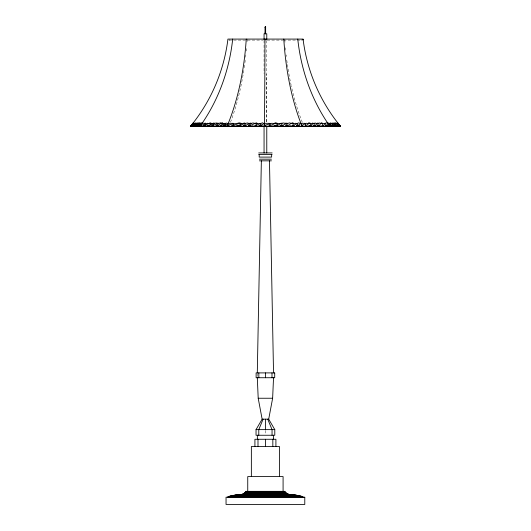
<?xml version="1.0" encoding="UTF-8"?>
<svg xmlns="http://www.w3.org/2000/svg" width="531" height="531" viewBox="0 0 531 531"><rect width="100%" height="100%" fill="white"/><g stroke="black" fill="none" stroke-linecap="round" stroke-linejoin="round"><path stroke-width="0.4" stroke-dasharray="2.65 1.99" d="M229.956 39.779L229.518 40.11L229.073 39.779M301.827 39.779L301.389 40.11L300.944 39.779M228.974 40.097L263.124 40.097M267.186 40.097L282.831 40.11M283.448 40.097L302.146 40.097M266.774 40.402L266.774 122.322M265.414 430.429L265.414 434.451M264.06 40.402L264.06 73.504M257.296 373.705L257.296 376.924M247.187 39.082A170.232 82.969 -90 0 1 246.922 43.064M246.477 48.613A170.232 82.969 -90 0 1 246.258 50.983M245.86 54.919A170.232 82.969 -90 0 1 245.601 57.268M245.229 60.388A170.232 82.969 -90 0 1 244.93 62.718M244.612 65.041A170.232 82.969 -90 0 1 244.054 68.891M243.815 70.424A170.232 82.969 -90 0 1 230.5 122.296M266.535 121.765A170.232 2.463 -90 0 1 266.164 74.234M302.298 122.296A170.232 87.243 -90 0 1 291.353 86.201M291.194 85.464A170.232 87.243 -90 0 1 287.351 64.264M287.132 62.718A170.232 87.243 -90 0 1 286.713 59.611M286.328 56.485A170.232 87.243 -90 0 1 286.149 54.919M285.651 50.193A170.232 87.243 -90 0 1 285.426 47.823M284.974 42.268A170.232 87.243 -90 0 1 284.755 39.082"/><path stroke-width="0.8" d="M194.16 126.484L194.167 125.814M257.296 372.901L261.358 160.84M196.908 126.484L196.928 125.887M331.098 126.484L330.713 123.238L332.014 123.577L332.28 122.986L333.116 126.484L332.379 125.88L331.961 123.842L330.694 122.847L330.74 123.637L329.95 123.245L329.346 125.316L328.961 124.904L329.386 126.484M199.663 126.484L200.964 124.904L200.95 125.316L207.468 123.245L208.557 123.637L210.336 122.847L211.955 123.577L214.059 122.986L213.92 123.451L207.767 126.484L207.342 125.88L204.84 126.484L204.707 126.033L203.572 125.993L202.61 126.484M257.296 377.727L258.199 398.243L262.135 419.165L256.042 429.625L256.042 435.254L274.792 435.254L274.792 429.625L268.699 419.165L272.635 398.243L273.531 377.727M318.036 126.484L317.545 125.595L318.202 123.962L317.73 123.179L315.759 123.477L315.374 122.946L312.666 123.862L310.243 126.484L309.148 125.88L307.23 126.484L305.391 125.993L304.933 126.484M309.347 126.484L309.361 126.152M209.904 126.484L209.805 125.98L208.451 126.484M223.571 126.484L223.611 126.006L222.396 126.484M333.382 126.484L333.435 125.98L333.953 126.484M197.884 126.484L197.95 125.88M196.052 126.484L196.105 126.02M216.953 126.484L216.933 125.907L215.334 126.484M313.27 123.451L312.912 122.986L311.392 123.577L308.929 122.847L307.953 123.637L306.414 123.245L301.953 125.316L301.522 124.904L301.256 126.484M229.744 126.484L229.797 126.119M199.576 126.484L199.676 125.787L198.859 126.484M197.373 126.484L200.917 123.285L200.101 123.703L200.247 122.887L199.357 123.424L199.45 122.887L197.764 123.477L198.123 122.946L193.131 126.484L193.238 126M191.213 126.484L191.293 126.026L190.742 126.484L191.598 124.904L191.366 125.316L196.012 122.847L195.209 124.493L193.311 125.88L191.319 126.484M207.342 125.88L210.601 124.493L211.066 123.384L209.519 123.597L209.446 123.238L203.572 125.993L205.862 124.128L205.265 123.053C203.214 124.241 204.03 122.488 202.045 123.325L199.882 126.484L199.988 125.993M200.545 126.484L200.638 126.026L200.021 126.484M318.952 126.484L319.085 125.907M197.24 126.484L197.399 125.814L196.47 126.484M191.505 126.484L191.671 125.787M200.964 124.904L200.964 126.484L201.826 126.026L202.318 126.484M263.542 126.484L264.431 124.904L264.796 125.316L271.918 123.245L273.797 123.637L275.529 122.847L278.47 123.577L284.185 122.946L284.424 123.477L285.997 123.106L287.689 123.55L289.282 122.887C290.649 122.88 290.815 123.975 292.415 122.887L294.36 123.703L295.74 123.252L296.603 123.657L292.183 126.484L291.121 126.146M325.304 126.484L326.034 126.006L326.519 126.484M193.131 126.484L193.311 125.88M326.293 126.033L326.16 126.484L325.291 126.152M195.415 126.484L195.607 125.92L194.771 126.484M280.441 126.484L280.587 126.099M214.544 123.331L211.915 125.907L210.249 126.484M328.682 126.484L329.174 126.026L330.036 126.484L330.282 125.86M265.4 39.871L265.128 39.208L264.577 39.759M263.097 419.165L258.783 429.625L258.783 435.254M192.156 126.484L192.355 126.013M268.201 126.484L269.084 125.993L271.314 126.484L271.507 126.006M290.172 126.484L290.338 126.119M194.631 126.484L197.227 123.331M201.614 126.484L201.8 126.119M194.923 126.484L195.182 125.973M332.379 125.88L331.968 126.484L331.012 125.993L330.149 124.128L328.908 123.053L328.769 123.557L328.284 123.039L327.899 123.325L326.545 125.953L325.503 125.661L325.961 124.141L324.481 123.285L323.193 123.703L321.441 122.887L320.286 123.424L319.118 122.887L318.202 123.55L317.73 123.179L314.505 126.033L313.589 125.887L312.805 126.484M198.01 126.484L198.382 125.827L197.831 125.807L200.253 123.179L195.786 126.484M193.881 126.484L194.12 125.98L193.37 126.484M316.722 126.484L317.047 125.92M198.68 126.484L198.959 126.006L198.269 126.484M196.357 126.484L196.437 125.595L198.713 123.179L194.001 126.484M285.91 126.484L286.216 125.973L289.322 124.871L290.855 123.384L293.351 123.179L293.278 124.546L291.897 125.807L294.154 125.827L294.705 126.484M273.95 126.484L274.155 126.152M191.598 124.904L190.602 126.484M196.941 123.451L197.247 122.986L196.185 123.577L195.315 123.597L195.488 123.238L191.923 125.993L193.742 124.128L194.12 123.053L192.839 123.325L190.357 126.484L340.643 126.484A170.232 170.212 90 0 1 303.068 39.082L227.932 39.082A170.232 170.212 -90 0 1 190.357 126.484M227.361 497.215C233.109 493.491 241.857 497.295 246.138 491.341L284.689 491.341C288.977 497.295 297.725 493.491 303.473 497.215M323.233 126.484L323.658 125.88M327.023 126.484L327.554 125.787L329.127 126.484M242.833 126.484L243.132 126.099M230.753 126.484L231.815 125.993L233.401 126.033L233.832 126.484L236.959 125.88L237.875 126.484L244.711 123.451L244.652 122.986L242.076 123.577L239.441 122.847C235.83 123.929 231.828 123.637 227.826 125.316L227.62 124.904L226.359 126.484L227.368 126.026L227.759 126.484M233.62 126.484L234.018 126.006M252.643 126.484L252.948 126.119M287.211 126.484L287.709 125.907M194.286 126.484L194.631 126.099M295.74 126.484L296.982 126.006L297.38 126.484M191.698 126.484L192.129 126.006M197.047 126.484L197.379 126.119M211.298 126.484L211.67 126.099M297.599 126.033L297.168 126.484L296.145 126.152M192.448 126.484L192.766 126.152M322.675 126.484L323.87 125.827L324.541 126.484M248.322 126.484L256.181 122.887L257.794 123.703L260.137 123.418L254.541 126.484M204.481 126.484L204.966 126.006M218.553 126.484L218.925 126.119M236.295 126.484L236.634 126.152M196.204 126.484L196.802 125.907M332.665 123.451L333.196 122.946L334.59 123.55L334.59 122.887L335.32 123.424L335.473 122.887L336.568 123.703C337.212 122.376 337.782 125.641 337.842 126.484L337.689 125.88M199.503 126.033L198.999 126.152M315.056 126.484L316.005 125.92L316.947 126.484M206.459 126.484L206.838 126.152M300.918 123.325L297.699 125.953L296.444 125.661L297.871 124.141L296.603 123.657L298.986 122.78L299.623 123.351L304.641 123.325L305.717 124.128L305.391 125.993L308.352 123.909L308.445 123.238L310.263 123.384L311 124.493L309.148 125.88M258.073 126.484L258.677 126.013L259.493 126.006L259.699 126.484L260.303 126.033M320.04 126.484L320.95 125.814L322.29 126.484M224.394 126.033L223.77 126.484L223.232 126.152M193.755 122.78L192.839 123.325M298.064 126.484L299.145 125.787L300.904 126.484M310.947 126.484L311.79 125.98L312.447 126.484M224.069 126.484L225.317 125.787L226.106 126.484L225.609 125.993M260.382 126.484L261.73 125.787L263.197 126.484L264.312 126.026M219.841 126.484C222.144 125.847 225.974 121.944 227.314 123.351L233.255 123.325L233.959 124.128L231.815 125.993L237.696 123.909L238.426 123.238L238.724 123.597L240.742 123.384L241.154 123.842L240.709 124.493L236.959 125.88M281.888 126.484L283.461 125.92L284.443 126.484M300.652 126.484L301.575 126.026L302.517 126.484M212.44 126.484L213.953 125.92L214.278 126.484M201.873 126.484L202.922 126.02M278.841 126.484L280.222 125.887L281.377 126.033L287.251 123.179L287.47 123.962L285.718 125.595L287.596 125.907L288.167 126.484M288.625 126.484L290.205 125.814L291.665 126.484M217.285 126.484L218.872 125.814L219.469 126.484M244.326 126.484L246.112 125.92L246.862 126.484M281.078 123.451L275.383 126.484L274.222 125.88L271.314 126.484M230.096 126.484L231.264 126.02M241.306 126.484L243.994 126.033L250.944 123.179L251.229 123.55C253.692 122.017 254.395 124.201 256.997 123.179L256.387 124.546L254.528 125.807L256.758 125.827L257.05 126.484M251.01 126.484L252.842 125.814L254.03 126.484M276.339 126.484L277.74 125.98L278.357 126.484M274.222 125.88L277.454 124.493L277.647 123.842L277.049 123.384L274.66 123.238L274.182 123.909L269.084 125.993L269.078 125.409L270.505 124.128L269.482 123.325L263.157 123.351L262.745 122.78L260.037 123.657L261.106 124.141L259.095 125.661L260.23 125.953L264.445 123.325L264.411 126.484A170.232 2.463 -90 0 0 264.956 39.082M213.92 123.451L216.489 122.946L216.303 123.477L217.683 123.106L218.599 123.55L220.192 122.887L221.015 122.953L220.75 123.424L222.443 122.887L223.292 123.703L224.985 123.285L225.516 124.141L223.458 125.661L224.168 125.953L228.257 123.325L226.989 126.484A170.232 87.243 90 0 0 246.245 39.082M244.711 123.451L247.99 122.946L248.023 123.477L250.944 123.179L250.858 123.962L248.481 125.595L250.22 125.907L250.559 126.484M327.899 123.325L326.253 122.78L324.839 123.657L323.439 125.84L322.198 125.807L322.722 124.546L322.244 123.179L320.478 123.384L319.921 124.871L318.056 125.973L319.058 125.907L319.702 126.484M338.844 126.484L338.645 126.013L339.302 126.484M265.188 27.2L265.639 27.2M265.188 27.26L265.639 27.26M265.188 27.42L265.639 27.42M265.188 27.499L265.639 27.499M265.188 27.951L265.639 27.937M265.188 28.402L265.639 28.402M265.188 28.959L265.639 28.959M265.188 29.411L265.639 29.411M265.188 29.862L265.639 29.862M265.188 30.473L265.639 30.473M265.188 30.924L265.639 30.924M265.188 31.375L265.639 31.375M265.188 31.887L265.639 31.887M265.188 32.338L265.639 32.338M265.188 32.789L265.639 32.862M265.188 32.922L265.639 32.922M265.188 33.075L265.639 33.114M258.703 152.941L272.131 152.941M258.703 154.601L272.131 154.601M259.4 159.174L271.434 159.174M259.4 160.84L271.434 160.84M258.199 398.243L272.635 398.243M262.135 419.165L268.699 419.165M256.042 429.625L274.792 429.625M245.846 491.779L284.988 491.779M245.514 492.197L285.32 492.197M245.149 492.582L285.685 492.582M244.758 492.947L286.076 492.947M244.34 493.272L286.488 493.272M243.902 493.571L286.932 493.571M243.437 493.83L287.397 493.83M242.952 494.049L287.875 494.049M242.455 494.235L288.373 494.235M241.944 494.388L288.884 494.388M241.426 494.494L289.408 494.494M240.901 494.56L289.933 494.56M236.242 494.965L294.592 494.965M235.479 495.045L295.355 495.045M234.715 495.144L296.119 495.144M233.959 495.257L296.875 495.257M233.202 495.396L297.625 495.396M232.452 495.556L298.376 495.556M231.708 495.735L299.126 495.735M230.972 495.934L299.862 495.934M230.235 496.153L300.599 496.153M229.505 496.385L301.329 496.385M228.781 496.644L302.046 496.644M228.071 496.923L302.763 496.923M278.768 126.039L279.99 126.484M258.789 126.152L259.686 126.484M288.625 126.086L289.694 126.484M267.797 126.484L266.688 126.026L265.918 126.484L264.431 124.904M285.565 126.02L286.674 126.484M312.659 126.039L313.715 126.484M241.32 126.039L242.375 126.484M275.377 126L276.459 126.484M299.185 125.993L300.247 126.484M317.571 126.02L318.56 126.484M230.348 126.484L229.425 126.026L228.483 126.484L227.62 124.904M248.176 126.02L249.112 126.484M310.19 126L311.159 126.484M327.428 125.993L328.39 126.484M237.921 126L238.817 126.484L240.41 125.98L240.828 126.484M261.916 125.993L262.799 126.484M338.851 124.865L339.634 125.316L339.402 124.904L340.398 126.484M338.413 126.152L338.897 126.484L338.698 126.033M340.298 126.484L339.329 125.787L339.495 126.484M330.979 126.484L328.961 124.904M314.651 126.484L313.894 125.907L314.292 124.048L313.781 123.331M307.98 126.013L308.604 126.484M337.696 126.484L336.833 125.814L336.84 126.484M335.632 126.02L336.229 126.484M272.323 126.013L272.927 126.484M281.344 126.484L280.62 125.907L282.147 124.048L281.835 123.331M333.023 126L333.627 126.484M339.077 125.993L339.681 126.484M335.665 126.484L335.008 125.92L334.948 126.484M315.102 125.973L315.666 126.484M215.433 126.02L215.944 126.484M334.795 126.484L332.791 123.331M332.253 126.013L332.731 126.484M282.18 125.973L282.678 126.484M207.853 126L208.325 126.484M338.552 126.484L337.304 125.807L335.931 123.179L335.366 123.384L336.077 126.484M334.736 125.973L335.214 126.484M234.841 126.013L235.26 126.484M336.714 126.484L335.419 125.595L334.218 123.179L334.497 126.033L334.072 125.887L334.092 126.484M243.789 126.484L243.291 125.907L245.541 124.048L245.508 123.331M301.522 124.904L303.241 126.484L303.632 126.026L304.635 126.484L304.429 126.119M340.643 126.484L338.161 123.325L337.411 123.039L337.723 123.477M331.065 126.119L331.337 126.484M330.03 126.484L325.768 120.165A170.232 146.178 90 0 1 297.765 39.082M339.402 124.904L340.258 126.484L339.707 126.026L339.787 126.484M334.417 126.099L334.643 126.484M244.784 125.973L245.09 126.484M332.041 126.006L332.32 126.484M336.913 126.119L337.119 126.484M332.818 126.152L332.99 126.484M336.096 125.907L336.369 126.484M267.737 419.165L272.045 429.625L272.045 435.254M302.126 126.484L299.71 120.165A170.232 82.969 -90 0 1 283.813 39.082M335.393 125.92L335.585 126.484M205.57 126.013L205.696 126.484M267.365 126.119L267.458 126.484M333.601 125.814L333.76 126.484M212.048 126.484L211.915 125.907L218.54 123.179L215.898 125.973L218.878 124.871L220.982 123.384L222.92 123.179L221.938 124.546L220.1 125.807L221.706 125.827L221.653 126.484M331.324 125.787L331.424 126.484M314 126.099L314.047 126.484M197.565 125.98L197.618 126.484M307.389 126.006L307.429 126.484M321.069 126.119L321.096 126.484M212.944 125.973L212.964 126.484M269.476 160.84L273.531 372.901M283.083 491.341L283.083 476.586L247.745 476.586L247.745 491.341M279.465 476.586L279.465 446.518L251.362 446.518L251.362 476.586M275.908 446.518L275.908 439.276L254.92 439.276L254.92 446.518M273.465 435.254L273.465 439.276M272.834 439.276L272.834 446.518M271.991 372.901L271.991 377.727M271.64 154.601L271.64 157.096L259.188 157.096L259.188 154.601M266.774 39.573L266.774 33.785L264.06 33.785L264.06 39.573M266.774 126.458L266.774 152.941M265.639 26.55L265.639 33.785M265.414 372.901L265.414 377.727M265.414 419.165L265.414 429.625M265.414 439.276L265.414 446.518M265.188 26.55L265.188 33.785M264.06 126.458L264.06 152.941M258.843 372.901L258.843 377.727M257.993 439.276L257.993 446.518M257.362 435.254L257.362 439.276M232.691 39.082A170.232 148.64 90 0 1 199.882 126.484M302.949 39.526C302.962 41.086 302.962 38.504 302.949 39.526M228.157 39.42L228.157 39.42M337.245 122.78L337.172 123.657L339.03 125.953L338.161 123.325L337.245 122.78M200.705 123.657L199.185 125.953L202.045 123.325L201.7 123.351L201.986 122.78L200.705 123.657M274.713 372.901L256.121 372.901L256.121 377.727L274.713 377.727L274.713 372.901M304.781 497.215L226.047 497.215L226.047 504.45L304.781 504.45L304.781 497.215"/></g></svg>
